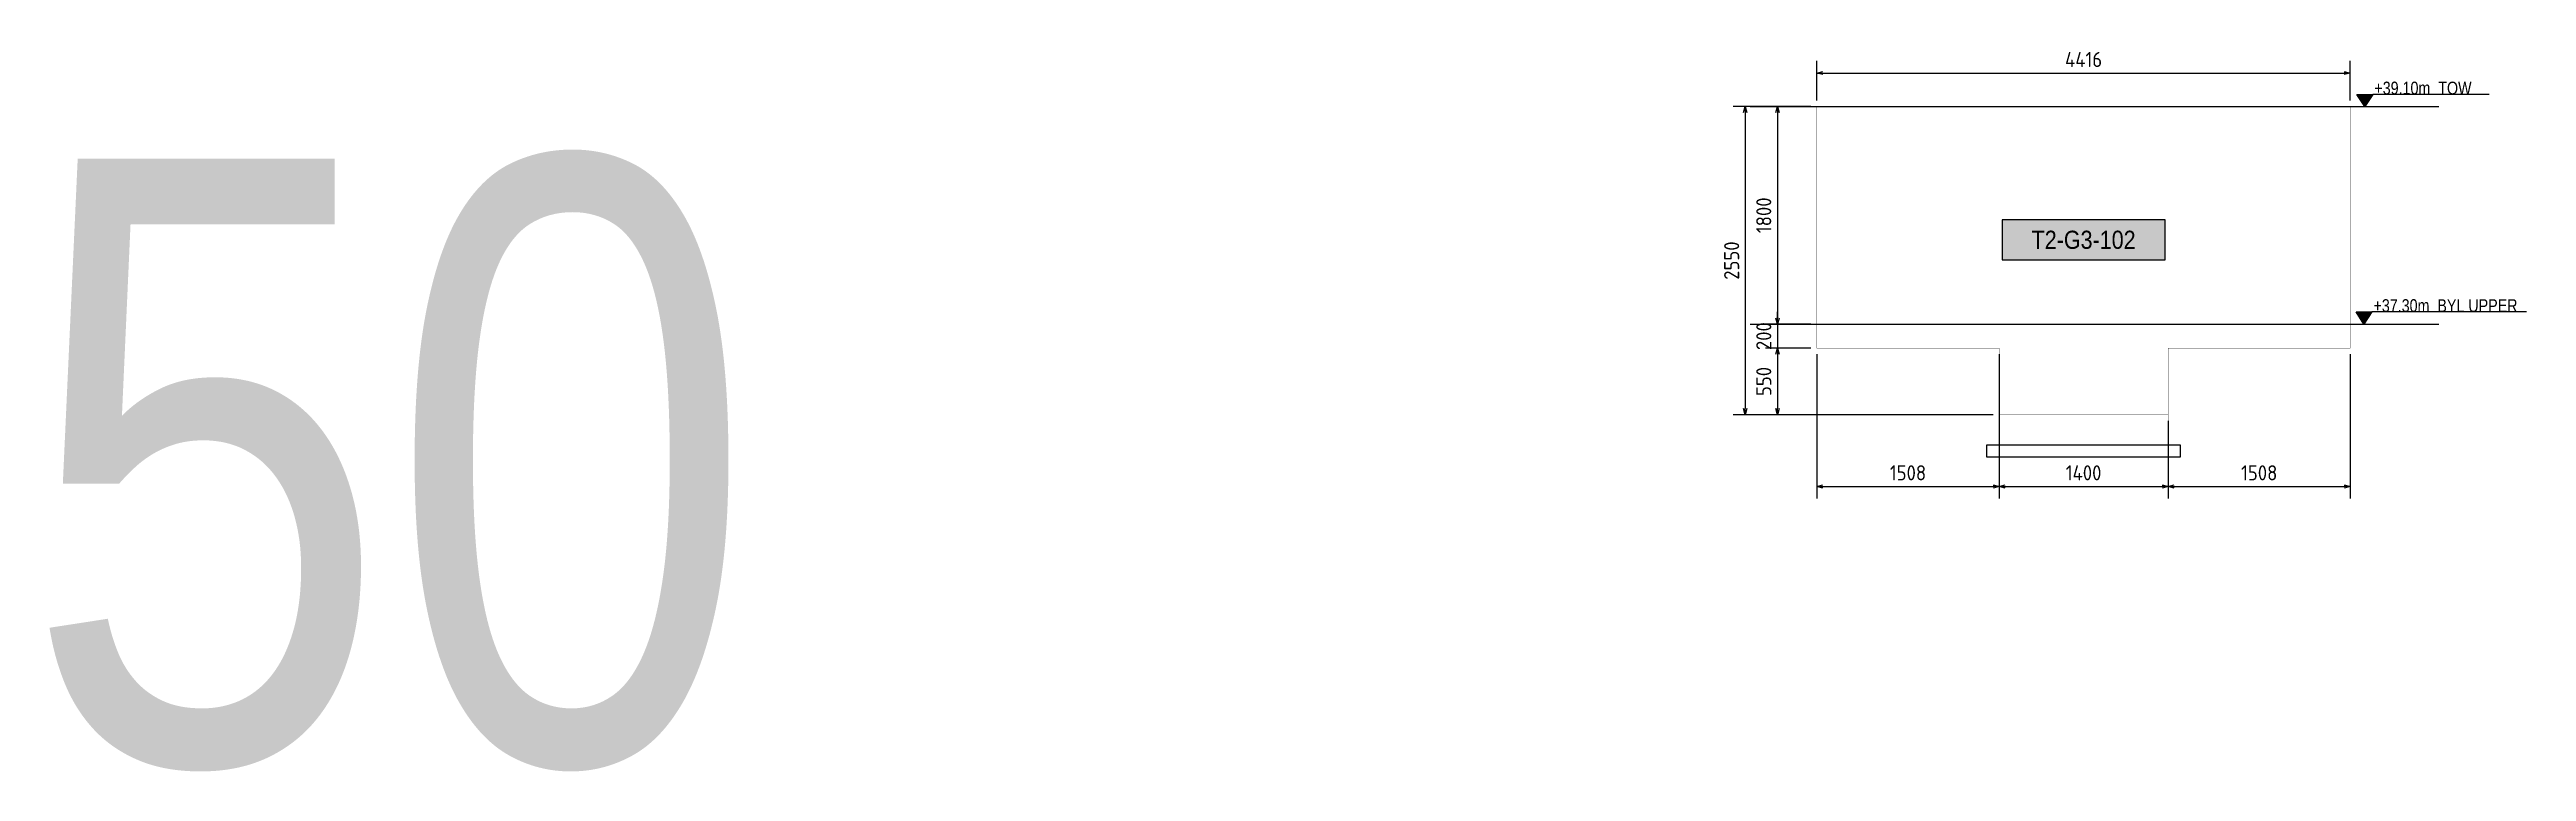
# Model space of a CAD drawing. Header units: centimetres. Extents: x -6122352 to 7132207, y -1694241 to 1947892.
# Drawn here: x 3706641 to 3727148, y 358265 to 364238 of the extents above; entities that cross this region are included whole.
import ezdxf
from ezdxf.enums import TextEntityAlignment as Align

# ---------------------------------------------------------------- set-up
doc = ezdxf.new("R2010")
doc.units = ezdxf.units.CM
doc.header["$MEASUREMENT"] = 0
doc.header["$PDMODE"] = 66
doc.header["$PDSIZE"] = 100
doc.linetypes.add('DASHED2', pattern=[0.375, 0.25, -0.125])
doc.linetypes.add('HIDDEN', pattern=[0.375, 0.25, -0.125])
for name, color, linetype in [('00-MI-DIM', 7, 'Continuous'), ('@MI-TYPE-02', 6, 'Continuous'), ('JML-Dimension', 1, 'Continuous'), ('PANEL-TAGS', 7, 'Continuous'), ('SECTION', 130, 'Continuous')]:
    doc.layers.add(name, color=color, linetype=linetype)
doc.styles.add('Arial Narrow', font='ARIALN.TTF', dxfattribs={"width": 0.95, "height": 500})
doc.styles.add('PANELTAG_STYLE', font='arial.ttf')
doc.styles.add('Schueco-BEMSTIL', font='isocpeur.ttf', dxfattribs={"width": 0.9})
doc.styles.add('txt-Pisa-std', font='arial.ttf', dxfattribs={"width": 0.8})
doc.dimstyles.new('MI- JWC-TXT-2.5 MM', dxfattribs={"dimscale": 1.5, "dimtxt": 2.5, "dimasz": 1, "dimexe": 2, "dimexo": 1, "dimgap": 1, "dimtad": 1, "dimdec": 0, "dimdsep": 46, "dimtxsty": 'Schueco-BEMSTIL', "dimblk": 'OPEN30', "dimcen": 0, "dimdle": 2, "dimclrd": 140, "dimclre": 8, "dimclrt": 40, "dimadec": 0, "dimazin": 2, "dimtfac": 1, "dimtdec": 0, "dimtix": 1, "dimtmove": 2, "dimatfit": 3, "dimldrblk": 'OPEN', "dimfxl": 2, "dimlwd": -1, "dimlwe": -1, "dimarcsym": 0})

# ---------------------------------------------------------------- blocks, each defined once
blk = doc.blocks.new('T3-FOOTING ELEVATION')
at = {"color": 6, "linetype": 'HIDDEN', "ltscale": 5, "const_width": 2}
blk.add_lwpolyline([(30306558, 1676366), (30306558, 1676866), (30307958, 1676866), (30307958, 1676366)], dxfattribs=at)
at = {"color": 6, "ltscale": 20, "const_width": 2}
blk.add_lwpolyline([(30306558, 1676366), (30307958, 1676366), (30307958, 1676116), (30306558, 1676116)], close=True, dxfattribs=at)
at = {"color": 8, "ltscale": 20}
blk.add_lwpolyline([(30306458, 1676116), (30308058, 1676116), (30308058, 1676016), (30306458, 1676016)], close=True, dxfattribs=at)
blk = doc.blocks.new('_Open30')
at = {"color": 0, "linetype": 'ByBlock', "lineweight": -2}
for p, q in [((-1, 0.27), (0, 0)), ((0, 0), (-1, -0.27)), ((0, 0), (-1, 0))]:
    blk.add_line(p, q, dxfattribs=at)
blk = doc.blocks.new('*D3435')
at = {"color": 8, "transparency": 16777216}
for p, q in [((3721274, 363817), (3721274, 364144)), ((3725690, 363817), (3725690, 364144))]:
    blk.add_line(p, q, dxfattribs=at)
at = {"color": 140, "transparency": 16777216}
blk.add_line((3721324, 364044), (3725640, 364044), dxfattribs=at)
at = {"layer": 'Defpoints', "color": 0, "transparency": 16777216}
for p in [(3725690, 364044), (3721274, 363767), (3725690, 363767)]:
    blk.add_point(p, dxfattribs=at)
at = {"color": 140, "transparency": 16777216, "xscale": 50, "yscale": 50, "zscale": 50, "rotation": 180}
blk.add_blockref('_Open30', (3721274, 364044), dxfattribs=at)
at = {"color": 140, "transparency": 16777216, "xscale": 50, "yscale": 50, "zscale": 50}
blk.add_blockref('_Open30', (3725690, 364044), dxfattribs=at)
at = {"color": 40, "transparency": 16777216, "insert": (3723482, 364156), "char_height": 125, "attachment_point": 5, "style": 'Schueco-BEMSTIL'}
blk.add_mtext('4416', dxfattribs=at)
blk = doc.blocks.new('_Open')
at = {"color": 0, "linetype": 'ByBlock', "lineweight": -2}
for p, q in [((-1, 0), (0, 0)), ((-1, 0), (0, 0)), ((0, 0), (-1, 0))]:
    blk.add_line(p, q, dxfattribs=at)
blk = doc.blocks.new('*D3436')
at = {"color": 8, "transparency": 16777216}
for p, q in [((3721224, 363767), (3720847, 363767)), ((3721224, 361967), (3720847, 361967))]:
    blk.add_line(p, q, dxfattribs=at)
at = {"color": 140, "transparency": 16777216}
blk.add_line((3720947, 363717), (3720947, 362017), dxfattribs=at)
at = {"layer": 'Defpoints', "color": 0, "transparency": 16777216}
for p in [(3721274, 363767), (3720947, 361967), (3721274, 361967)]:
    blk.add_point(p, dxfattribs=at)
at = {"color": 140, "transparency": 16777216, "xscale": 50, "yscale": 50, "zscale": 50}
for p, rotation in [((3720947, 363767), 90), ((3720947, 361967), 270)]:
    blk.add_blockref('_Open30', p, dxfattribs=dict(at, rotation=rotation))
at = {"color": 40, "transparency": 16777216, "insert": (3720834, 362867), "char_height": 125, "attachment_point": 5, "rotation": 90, "style": 'Schueco-BEMSTIL'}
blk.add_mtext('1800', dxfattribs=at)
blk = doc.blocks.new('*D3437')
at = {"color": 8, "transparency": 16777216}
for p, q in [((3721274, 361717), (3721274, 360524)), ((3722782, 361717), (3722782, 360524))]:
    blk.add_line(p, q, dxfattribs=at)
at = {"color": 140, "transparency": 16777216}
blk.add_line((3721324, 360624), (3722732, 360624), dxfattribs=at)
at = {"layer": 'Defpoints', "color": 0, "transparency": 16777216}
for p in [(3721274, 361767), (3722782, 361767), (3722782, 360624)]:
    blk.add_point(p, dxfattribs=at)
at = {"color": 140, "transparency": 16777216, "xscale": 50, "yscale": 50, "zscale": 50, "rotation": 180}
blk.add_blockref('_Open30', (3721274, 360624), dxfattribs=at)
at = {"color": 140, "transparency": 16777216, "xscale": 50, "yscale": 50, "zscale": 50}
blk.add_blockref('_Open30', (3722782, 360624), dxfattribs=at)
at = {"color": 40, "transparency": 16777216, "insert": (3722028, 360736), "char_height": 125, "attachment_point": 5, "style": 'Schueco-BEMSTIL'}
blk.add_mtext('1508', dxfattribs=at)
blk = doc.blocks.new('*D3438')
at = {"color": 8, "transparency": 16777216}
for p, q in [((3722782, 361717), (3722782, 360524)), ((3724182, 361167), (3724182, 360524))]:
    blk.add_line(p, q, dxfattribs=at)
at = {"color": 140, "transparency": 16777216}
blk.add_line((3722832, 360624), (3724132, 360624), dxfattribs=at)
at = {"layer": 'Defpoints', "color": 0, "transparency": 16777216}
for p in [(3722782, 361767), (3724182, 361217), (3724182, 360624)]:
    blk.add_point(p, dxfattribs=at)
at = {"color": 140, "transparency": 16777216, "xscale": 50, "yscale": 50, "zscale": 50, "rotation": 180}
blk.add_blockref('_Open30', (3722782, 360624), dxfattribs=at)
at = {"color": 140, "transparency": 16777216, "xscale": 50, "yscale": 50, "zscale": 50}
blk.add_blockref('_Open30', (3724182, 360624), dxfattribs=at)
at = {"color": 40, "transparency": 16777216, "insert": (3723482, 360736), "char_height": 125, "attachment_point": 5, "style": 'Schueco-BEMSTIL'}
blk.add_mtext('1400', dxfattribs=at)
blk = doc.blocks.new('*D3439')
at = {"color": 8, "transparency": 16777216}
for p, q in [((3725690, 361717), (3725690, 360524)), ((3724182, 361167), (3724182, 360524))]:
    blk.add_line(p, q, dxfattribs=at)
at = {"color": 140, "transparency": 16777216}
blk.add_line((3724232, 360624), (3725640, 360624), dxfattribs=at)
at = {"layer": 'Defpoints', "color": 0, "transparency": 16777216}
for p in [(3725690, 361767), (3724182, 361217), (3725690, 360624)]:
    blk.add_point(p, dxfattribs=at)
at = {"color": 140, "transparency": 16777216, "xscale": 50, "yscale": 50, "zscale": 50, "rotation": 180}
blk.add_blockref('_Open30', (3724182, 360624), dxfattribs=at)
at = {"color": 140, "transparency": 16777216, "xscale": 50, "yscale": 50, "zscale": 50}
blk.add_blockref('_Open30', (3725690, 360624), dxfattribs=at)
at = {"color": 40, "transparency": 16777216, "insert": (3724936, 360736), "char_height": 125, "attachment_point": 5, "style": 'Schueco-BEMSTIL'}
blk.add_mtext('1508', dxfattribs=at)
blk = doc.blocks.new('*D3440')
at = {"color": 8, "transparency": 16777216}
for p, q in [((3721224, 361967), (3720847, 361967)), ((3721224, 361767), (3720847, 361767))]:
    blk.add_line(p, q, dxfattribs=at)
at = {"color": 140, "transparency": 16777216}
for p, q in [((3720947, 362017), (3720947, 362067)), ((3720947, 361967), (3720947, 361767)), ((3720947, 361717), (3720947, 361667))]:
    blk.add_line(p, q, dxfattribs=at)
at = {"layer": 'Defpoints', "color": 0, "transparency": 16777216}
for p in [(3721274, 361967), (3720947, 361767), (3721274, 361767)]:
    blk.add_point(p, dxfattribs=at)
at = {"color": 140, "transparency": 16777216, "xscale": 50, "yscale": 50, "zscale": 50}
for p, rotation in [((3720947, 361967), 270), ((3720947, 361767), 90)]:
    blk.add_blockref('_Open30', p, dxfattribs=dict(at, rotation=rotation))
at = {"color": 40, "transparency": 16777216, "insert": (3720834, 361867), "char_height": 125, "attachment_point": 5, "rotation": 90, "style": 'Schueco-BEMSTIL'}
blk.add_mtext('200', dxfattribs=at)
blk = doc.blocks.new('*D3425')
at = {"color": 8, "transparency": 16777216}
for p, q in [((3721224, 361767), (3720847, 361767)), ((3722732, 361217), (3720847, 361217))]:
    blk.add_line(p, q, dxfattribs=at)
at = {"color": 140, "transparency": 16777216}
blk.add_line((3720947, 361717), (3720947, 361267), dxfattribs=at)
at = {"layer": 'Defpoints', "color": 0, "transparency": 16777216}
for p in [(3721274, 361767), (3720947, 361217), (3722782, 361217)]:
    blk.add_point(p, dxfattribs=at)
at = {"color": 140, "transparency": 16777216, "xscale": 50, "yscale": 50, "zscale": 50}
for p, rotation in [((3720947, 361767), 90), ((3720947, 361217), 270)]:
    blk.add_blockref('_Open30', p, dxfattribs=dict(at, rotation=rotation))
at = {"color": 40, "transparency": 16777216, "insert": (3720834, 361492), "char_height": 125, "attachment_point": 5, "rotation": 90, "style": 'Schueco-BEMSTIL'}
blk.add_mtext('550', dxfattribs=at)
blk = doc.blocks.new('*D3426')
at = {"color": 8, "transparency": 16777216}
for p, q in [((3721224, 363767), (3720580, 363767)), ((3722732, 361217), (3720580, 361217))]:
    blk.add_line(p, q, dxfattribs=at)
at = {"color": 140, "transparency": 16777216}
blk.add_line((3720680, 363717), (3720680, 361267), dxfattribs=at)
at = {"layer": 'Defpoints', "color": 0, "transparency": 16777216}
for p in [(3721274, 363767), (3720680, 361217), (3722782, 361217)]:
    blk.add_point(p, dxfattribs=at)
at = {"color": 140, "transparency": 16777216, "xscale": 50, "yscale": 50, "zscale": 50}
for p, rotation in [((3720680, 363767), 90), ((3720680, 361217), 270)]:
    blk.add_blockref('_Open30', p, dxfattribs=dict(at, rotation=rotation))
at = {"color": 40, "transparency": 16777216, "insert": (3720568, 362492), "char_height": 125, "attachment_point": 5, "rotation": 90, "style": 'Schueco-BEMSTIL'}
blk.add_mtext('2550', dxfattribs=at)
blk = doc.blocks.new('*U2058')
at = {"layer": 'JML-Dimension'}
h = blk.add_hatch(color=10, dxfattribs=at)
h.dxf.hatch_style = 1
h.paths.add_polyline_path([(0, 0), (-1.54, 2.37), (1.54, 2.37)])
blk.add_line((24.31, 2.37), (1.54, 2.37), dxfattribs=at)
blk.add_lwpolyline([(0, 0), (-1.54, 2.37), (1.54, 2.37), (0, 0)], dxfattribs=at)
at = {"color": 5, "style": 'txt-Pisa-std', "width": 0.8}
blk.add_attdef('+0.0', text='', height=2.5, dxfattribs=at).set_placement((1.87, 2.37), align=Align.BOTTOM_LEFT)
blk = doc.blocks.new('*U2056')
at = {"layer": 'JML-Dimension'}
h = blk.add_hatch(color=10, dxfattribs=at)
h.dxf.hatch_style = 1
h.paths.add_polyline_path([(0, 0), (-1.54, 2.37), (1.54, 2.37)])
blk.add_line((31.81, 2.37), (1.54, 2.37), dxfattribs=at)
blk.add_lwpolyline([(0, 0), (-1.54, 2.37), (1.54, 2.37), (0, 0)], dxfattribs=at)
at = {"color": 5, "style": 'txt-Pisa-std', "width": 0.8}
blk.add_attdef('+0.0', text='', height=2.5, dxfattribs=at).set_placement((1.87, 2.37), align=Align.BOTTOM_LEFT)
blk = doc.blocks.new('PANELTAG')
at = {"layer": 'PANEL-TAGS', "color": 1}
blk.add_lwpolyline([(-13.5, -3.3), (13.5, -3.3), (13.5, 3.3), (-13.5, 3.3)], close=True, dxfattribs=at)
at = {"layer": 'PANEL-TAGS', "color": 40, "true_color": 0xffd700}
blk.add_solid([(-13.5, -3.3), (13.5, -3.3), (-13.5, 3.3), (13.5, 3.3)], dxfattribs=at)
at = {"layer": 'PANEL-TAGS', "color": 5, "style": 'PANELTAG_STYLE', "width": 0.85}
blk.add_attdef('TAGNO', text='', height=3, dxfattribs=at).set_placement((0, 0), align=Align.MIDDLE)

msp = doc.modelspace()

# ---------------------------------------------------------------- linework, layer by layer
at = {"layer": '@MI-TYPE-02', "color": 160, "linetype": 'DASHED2', "ltscale": 5}
for points in [[(3720720.63057, 363766.61458), (3726422.57139, 363766.61458)], [(3720720.63057, 361966.61458), (3726422.57139, 361966.61458)]]:
    msp.add_lwpolyline(points, dxfattribs=at)
at = {"layer": '@MI-TYPE-02', "color": 30, "const_width": 2.5}
msp.add_lwpolyline([(3721273.89479, 363766.61458), (3725689.89479, 363766.61458), (3725689.89479, 361766.61458), (3724181.89479, 361766.61458), (3724181.89479, 361216.61458), (3722781.89479, 361216.61458), (3722781.89479, 361766.61458), (3721273.89479, 361766.61458)], close=True, dxfattribs=at)

# ---------------------------------------------------------------- block references
at = {"color": 2}
msp.add_blockref('T3-FOOTING ELEVATION', (-26583776.26677, -1315149.25918), dxfattribs=at)
at = {"layer": 'PANEL-TAGS'}
ref = msp.add_blockref('PANELTAG', (3723481.89479, 362664.37026), dxfattribs=dict(at, xscale=50, yscale=50, zscale=50))
ref.add_attrib('TAGNO', 'T2-G3-102', dxfattribs={"color": 5, "height": 150, "style": 'PANELTAG_STYLE', "width": 0.85}).set_placement((3723481.89479, 362664.37026), align=Align.MIDDLE_CENTER)
at = {"layer": 'SECTION', "color": 6}
ref = msp.add_blockref('*U2058', (3725810.23682, 363766.61458), dxfattribs=dict(at, xscale=42.30147098076819, yscale=42.30147098076819, zscale=42.30147098076819))
ref.add_attrib('+0.0', '+39.10m  TOW', (3725889.36547, 363866.87165), dxfattribs={"layer": 'JML-Dimension', "color": 5, "height": 105.7536775, "style": 'txt-Pisa-std', "width": 0.8})
ref = msp.add_blockref('*U2056', (3725802.94333, 361966.61463), dxfattribs=dict(at, xscale=42.30147098076819, yscale=42.30147098076819, zscale=42.30147098076819))
ref.add_attrib('+0.0', '+37.30m  BYL UPPER', (3725882.07198, 362066.87169), dxfattribs={"layer": 'JML-Dimension', "color": 5, "height": 105.7536775, "style": 'txt-Pisa-std', "width": 0.8})

# ---------------------------------------------------------------- texts
at = {"layer": '00-MI-DIM', "color": 6, "insert": (3706424.32069, 363336.39729), "char_height": 5000, "attachment_point": 1, "style": 'Arial Narrow'}
msp.add_mtext_dynamic_manual_height_columns('50', width=73699.0314771, gutter_width=2500, heights=[0], dxfattribs=at)

# ---------------------------------------------------------------- dimensions: what is measured, and where the dimension line sits
for base, p1, p2, picture, middle in [((3725689.89479, 364043.56577), (3721273.89479, 363766.61458), (3725689.89479, 363766.61458), '*D3435', (3723481.89479, 364156.06577)), ((3722781.89479, 360623.71301), (3721273.89479, 361766.61458), (3722781.89479, 361766.61458), '*D3437', (3722027.89479, 360736.21301)), ((3724181.89479, 360623.71301), (3722781.89479, 361766.61458), (3724181.89479, 361216.61458), '*D3438', (3723481.89479, 360736.21301)), ((3725689.89479, 360623.71301), (3724181.89479, 361216.61458), (3725689.89479, 361766.61458), '*D3439', (3724935.89479, 360736.21301))]:
    dim = msp.add_linear_dim(base=base, p1=p1, p2=p2, dimstyle='MI- JWC-TXT-2.5 MM')
    dim.commit()
    dim.dimension.update_dxf_attribs({"geometry": picture, "text_midpoint": middle})
for base, p1, p2, picture, middle in [((3720680.40726, 361216.61458), (3721273.89479, 363766.61458), (3722781.89479, 361216.61458), '*D3426', (3720567.90726, 362491.61458)), ((3720946.98976, 361966.61458), (3721273.89479, 363766.61458), (3721273.89479, 361966.61458), '*D3436', (3720834.48976, 362866.61458)), ((3720946.98976, 361766.61458), (3721273.89479, 361966.61458), (3721273.89479, 361766.61458), '*D3440', (3720834.48976, 361866.61458)), ((3720946.98976, 361216.61458), (3721273.89479, 361766.61458), (3722781.89479, 361216.61458), '*D3425', (3720834.48976, 361491.61458))]:
    dim = msp.add_linear_dim(base=base, p1=p1, p2=p2, angle=90, dimstyle='MI- JWC-TXT-2.5 MM')
    dim.commit()
    dim.dimension.update_dxf_attribs({"geometry": picture, "text_midpoint": middle})

doc.saveas('drawing.dxf')
